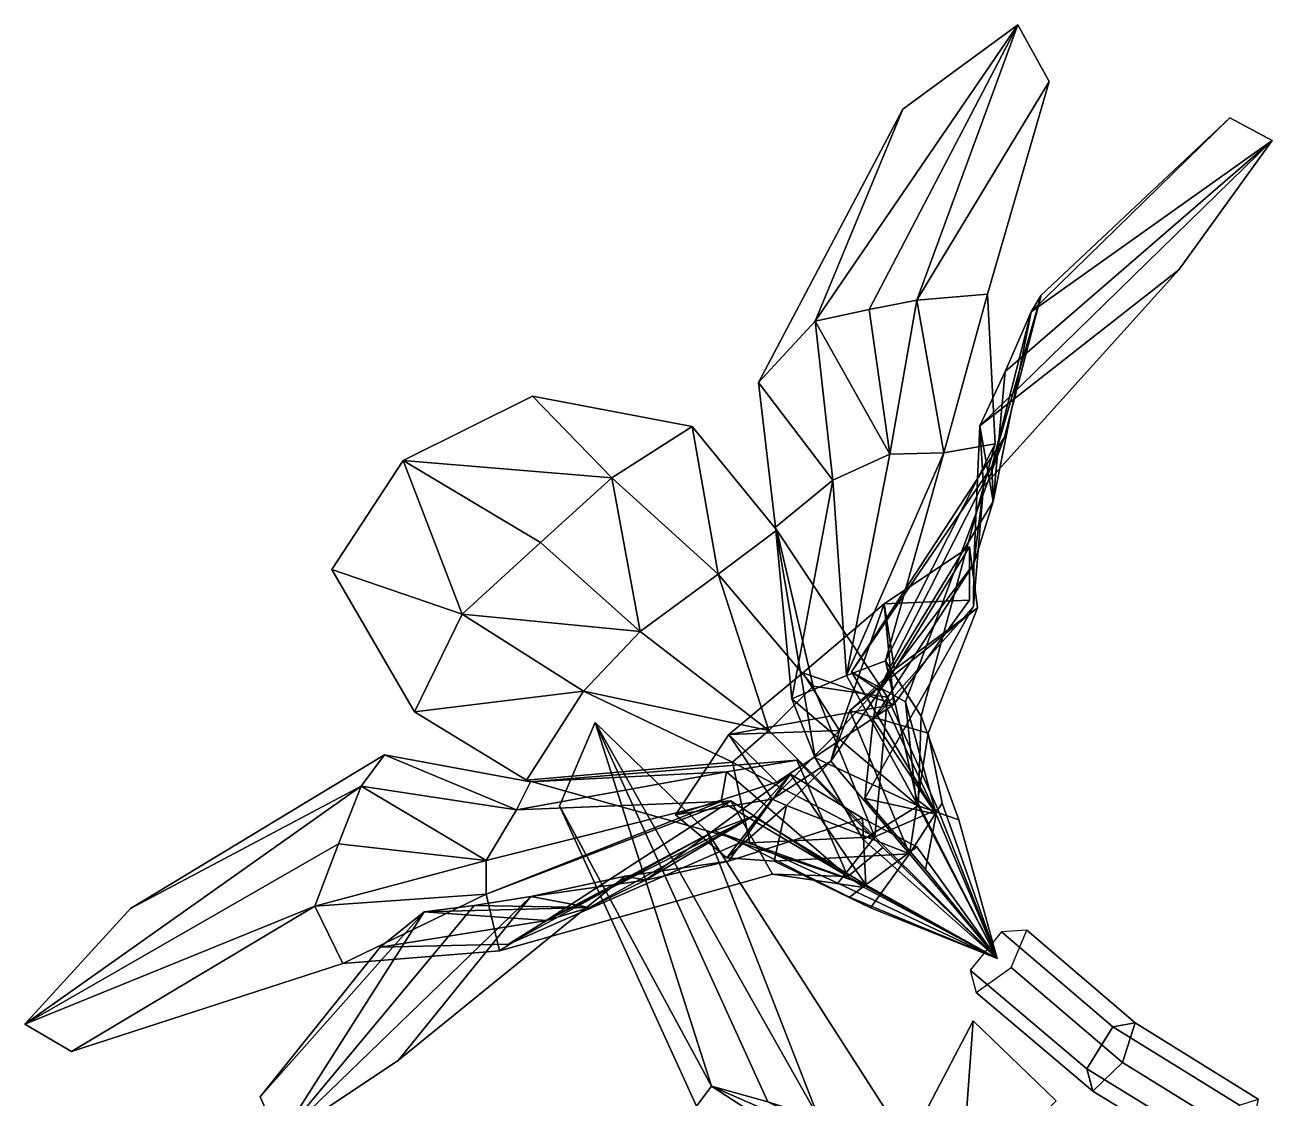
# Model space of a CAD drawing. Header units: metres. Extents: x -488 to 282, y -579 to 399.
# Drawn here: x -487.9 to -406.6, y -13.2 to 56.8 of the extents above; entities that cross this region are included whole.
import ezdxf

# ---------------------------------------------------------------- set-up
doc = ezdxf.new("R2010")
doc.units = ezdxf.units.M

msp = doc.modelspace()

# ---------------------------------------------------------------- linework, layer by layer
at = {"layer": 'coreopsi_1Pdcel', "color": 3}
for points in [[(-417.0065, -8.5533, 299.7648), (-424.2728, -2.3645, 303.8285), (-426.3197, -4.8589, 303.96), (-418.7133, -11.2945, 299.7274)], [(-415.5717, -8.2925, 302.6461), (-422.629, -2.2555, 306.606), (-424.2728, -2.3645, 303.8285), (-417.0065, -8.5533, 299.7648)], [(-416.3784, -10.8701, 304.4165), (-423.6447, -4.6814, 308.4801), (-422.629, -2.2555, 306.606), (-415.5717, -8.2925, 302.6461)], [(-418.7133, -11.2945, 299.7274), (-426.3197, -4.8589, 303.96), (-425.9257, -6.3124, 306.8783), (-418.3192, -12.748, 302.6457)], [(-418.3192, -12.748, 302.6457), (-425.9257, -6.3124, 306.8783), (-423.6447, -4.6814, 308.4801), (-416.3784, -10.8701, 304.4165)], [(-408.748, -13.656, 296.1081), (-417.0065, -8.5533, 299.7648), (-418.7133, -11.2945, 299.7274), (-410.0752, -16.5941, 295.9214)], [(-407.5464, -13.2743, 299.0812), (-415.5717, -8.2925, 302.6461), (-417.0065, -8.5533, 299.7648), (-408.748, -13.656, 296.1081)], [(-408.1198, -15.9729, 300.7597), (-416.3784, -10.8701, 304.4165), (-415.5717, -8.2925, 302.6461), (-407.5464, -13.2743, 299.0812)], [(-410.0752, -16.5941, 295.9214), (-418.7133, -11.2945, 299.7274), (-418.3192, -12.748, 302.6457), (-409.6811, -18.0477, 298.8397)], [(-409.6811, -18.0477, 298.8397), (-418.3192, -12.748, 302.6457), (-416.3784, -10.8701, 304.4165), (-408.1198, -15.9729, 300.7597)]]:
    msp.add_3dface(points, dxfattribs=at)
at = {"layer": 'coreopsi_1Petal1', "color": 3}
for points in [[(-423.2028, 56.7692, 285.8899), (-430.7192, 51.274, 281.9578), (-436.4217, 37.4466, 293.6764)], [(-423.2028, 56.7692, 285.8899), (-436.4217, 37.4466, 293.6764), (-430.7192, 51.274, 281.9578)], [(-423.2028, 56.7692, 285.8899), (-436.4217, 37.4466, 293.6764), (-432.9017, 38.2132, 299.6375)], [(-423.2028, 56.7692, 285.8899), (-432.9017, 38.2132, 299.6375), (-436.4217, 37.4466, 293.6764)], [(-432.9017, 38.2132, 299.6375), (-429.8035, 38.8202, 305.0856), (-423.2028, 56.7692, 285.8899)], [(-432.9017, 38.2132, 299.6375), (-423.2028, 56.7692, 285.8899), (-429.8035, 38.8202, 305.0856)], [(-429.8035, 38.8202, 305.0856), (-421.1619, 53.08629, 296.2701), (-423.2028, 56.7692, 285.8899)], [(-429.8035, 38.8202, 305.0856), (-423.2028, 56.7692, 285.8899), (-421.1619, 53.08629, 296.2701)], [(-425.1906, 39.2188, 309.3531), (-421.1619, 53.08629, 296.2701), (-429.8035, 38.8202, 305.0856)], [(-425.1906, 39.2188, 309.3531), (-429.8035, 38.8202, 305.0856), (-421.1619, 53.08629, 296.2701)], [(-436.4217, 37.4466, 293.6764), (-430.7192, 51.274, 281.9578), (-440.1115, 33.4654, 288.8551)], [(-436.4217, 37.4466, 293.6764), (-440.1115, 33.4654, 288.8551), (-430.7192, 51.274, 281.9578)], [(-422.3357, 38.06562, 321.2559), (-409.3899, 50.705, 327.0605), (-421.697, 39.1455, 314.1049)], [(-422.3357, 38.06562, 321.2559), (-421.697, 39.1455, 314.1049), (-409.3899, 50.705, 327.0605)], [(-406.6357, 49.227, 336.6722), (-409.3899, 50.705, 327.0605), (-422.3357, 38.06562, 321.2559)], [(-406.6357, 49.227, 336.6722), (-422.3357, 38.06562, 321.2559), (-409.3899, 50.705, 327.0605)], [(-425.6993, 30.6233, 331.7036), (-412.7218, 40.8059, 340.8582), (-406.6357, 49.227, 336.6722)], [(-425.6993, 30.6233, 331.7036), (-406.6357, 49.227, 336.6722), (-412.7218, 40.8059, 340.8582)], [(-424.0472, 34.1821, 326.7787), (-425.6993, 30.6233, 331.7036), (-406.6357, 49.227, 336.6722)], [(-424.0472, 34.1821, 326.7787), (-406.6357, 49.227, 336.6722), (-425.6993, 30.6233, 331.7036)], [(-406.6357, 49.227, 336.6722), (-422.3357, 38.06562, 321.2559), (-424.0472, 34.1821, 326.7787)], [(-406.6357, 49.227, 336.6722), (-424.0472, 34.1821, 326.7787), (-422.3357, 38.06562, 321.2559)], [(-425.4578, 26.6835, 336.6096), (-412.7218, 40.8059, 340.8582), (-425.6993, 30.6233, 331.7036)], [(-425.4578, 26.6835, 336.6096), (-425.6993, 30.6233, 331.7036), (-412.7218, 40.8059, 340.8582)], [(-428.041, 28.8637, 306.7337), (-425.1906, 39.2188, 309.3531), (-429.8035, 38.8202, 305.0856)], [(-428.041, 28.8637, 306.7337), (-429.8035, 38.8202, 305.0856), (-425.1906, 39.2188, 309.3531)], [(-424.6801, 29.4619, 310.1498), (-425.1906, 39.2188, 309.3531), (-428.041, 28.8637, 306.7337)], [(-424.6801, 29.4619, 310.1498), (-428.041, 28.8637, 306.7337), (-425.1906, 39.2188, 309.3531)], [(-424.8972, 27.9871, 317.0916), (-421.697, 39.1455, 314.1049), (-424.0873, 29.8952, 310.4072)], [(-424.8972, 27.9871, 317.0916), (-424.0873, 29.8952, 310.4072), (-421.697, 39.1455, 314.1049)], [(-422.3357, 38.06562, 321.2559), (-421.697, 39.1455, 314.1049), (-424.8972, 27.9871, 317.0916)], [(-422.3357, 38.06562, 321.2559), (-424.8972, 27.9871, 317.0916), (-421.697, 39.1455, 314.1049)], [(-431.5477, 28.7755, 301.4601), (-429.8035, 38.8202, 305.0856), (-432.9017, 38.2132, 299.6375)], [(-431.5477, 28.7755, 301.4601), (-432.9017, 38.2132, 299.6375), (-429.8035, 38.8202, 305.0856)], [(-431.5477, 28.7755, 301.4601), (-428.041, 28.8637, 306.7337), (-429.8035, 38.8202, 305.0856)], [(-431.5477, 28.7755, 301.4601), (-429.8035, 38.8202, 305.0856), (-428.041, 28.8637, 306.7337)], [(-436.4217, 37.4466, 293.6764), (-440.1115, 33.4654, 288.8551), (-435.2707, 27.08437, 297.7724)], [(-436.4217, 37.4466, 293.6764), (-435.2707, 27.08437, 297.7724), (-440.1115, 33.4654, 288.8551)], [(-432.9017, 38.2132, 299.6375), (-436.4217, 37.4466, 293.6764), (-431.5477, 28.7755, 301.4601)], [(-432.9017, 38.2132, 299.6375), (-431.5477, 28.7755, 301.4601), (-436.4217, 37.4466, 293.6764)], [(-436.4217, 37.4466, 293.6764), (-435.2707, 27.08437, 297.7724), (-431.5477, 28.7755, 301.4601)], [(-436.4217, 37.4466, 293.6764), (-431.5477, 28.7755, 301.4601), (-435.2707, 27.08437, 297.7724)], [(-422.3357, 38.06562, 321.2559), (-424.8972, 27.9871, 317.0916), (-424.8129, 25.7094, 322.1041)], [(-422.3357, 38.06562, 321.2559), (-424.8129, 25.7094, 322.1041), (-424.8972, 27.9871, 317.0916)], [(-424.0472, 34.1821, 326.7787), (-422.3357, 38.06562, 321.2559), (-424.8129, 25.7094, 322.1041)], [(-424.0472, 34.1821, 326.7787), (-424.8129, 25.7094, 322.1041), (-422.3357, 38.06562, 321.2559)], [(-424.8129, 25.7094, 322.1041), (-425.6993, 30.6233, 331.7036), (-424.0472, 34.1821, 326.7787)], [(-424.8129, 25.7094, 322.1041), (-424.0472, 34.1821, 326.7787), (-425.6993, 30.6233, 331.7036)], [(-435.2707, 27.08437, 297.7724), (-440.1115, 33.4654, 288.8551), (-439.0202, 24.03653, 292.7097)], [(-435.2707, 27.08437, 297.7724), (-439.0202, 24.03653, 292.7097), (-440.1115, 33.4654, 288.8551)], [(-449.6802, 27.2438, 289.9094), (-454.8439, 32.5642, 272.5617), (-463.2808, 28.3734, 266.5009)], [(-449.6802, 27.2438, 289.9094), (-463.2808, 28.3734, 266.5009), (-454.8439, 32.5642, 272.5617)], [(-444.4406, 30.593, 288.9198), (-454.8439, 32.5642, 272.5617), (-449.6802, 27.2438, 289.9094)], [(-444.4406, 30.593, 288.9198), (-449.6802, 27.2438, 289.9094), (-454.8439, 32.5642, 272.5617)], [(-442.7398, 20.956, 294.0625), (-444.4406, 30.593, 288.9198), (-449.6802, 27.2438, 289.9094)], [(-442.7398, 20.956, 294.0625), (-449.6802, 27.2438, 289.9094), (-444.4406, 30.593, 288.9198)], [(-438.9194, 23.8294, 293.3763), (-444.4406, 30.593, 288.9198), (-442.7398, 20.956, 294.0625)], [(-438.9194, 23.8294, 293.3763), (-442.7398, 20.956, 294.0625), (-444.4406, 30.593, 288.9198)], [(-426.0772, 21.6412, 326.791), (-425.4578, 26.6835, 336.6096), (-425.6993, 30.6233, 331.7036)], [(-426.0772, 21.6412, 326.791), (-425.6993, 30.6233, 331.7036), (-425.4578, 26.6835, 336.6096)], [(-424.8129, 25.7094, 322.1041), (-426.0772, 21.6412, 326.791), (-425.6993, 30.6233, 331.7036)], [(-424.8129, 25.7094, 322.1041), (-425.6993, 30.6233, 331.7036), (-426.0772, 21.6412, 326.791)], [(-434.0555, 14.5858, 311.2493), (-424.0873, 29.8952, 310.4072), (-430.5445, 12.6375, 307.42)], [(-434.0555, 14.5858, 311.2493), (-430.5445, 12.6375, 307.42), (-424.0873, 29.8952, 310.4072)], [(-424.8972, 27.9871, 317.0916), (-424.0873, 29.8952, 310.4072), (-434.0555, 14.5858, 311.2493)], [(-424.8972, 27.9871, 317.0916), (-434.0555, 14.5858, 311.2493), (-424.0873, 29.8952, 310.4072)], [(-429.515, 11.7064, 314.1926), (-424.6801, 29.4619, 310.1498), (-431.8493, 15.3203, 311.3502)], [(-429.515, 11.7064, 314.1926), (-431.8493, 15.3203, 311.3502), (-424.6801, 29.4619, 310.1498)], [(-431.8493, 15.3203, 311.3502), (-424.6801, 29.4619, 310.1498), (-428.041, 28.8637, 306.7337)], [(-431.8493, 15.3203, 311.3502), (-428.041, 28.8637, 306.7337), (-424.6801, 29.4619, 310.1498)], [(-431.5477, 28.7755, 301.4601), (-435.2707, 27.08437, 297.7724), (-434.3799, 14.3629, 308.2725)], [(-431.5477, 28.7755, 301.4601), (-434.3799, 14.3629, 308.2725), (-435.2707, 27.08437, 297.7724)], [(-431.8493, 15.3203, 311.3502), (-428.041, 28.8637, 306.7337), (-434.3799, 14.3629, 308.2725)], [(-431.8493, 15.3203, 311.3502), (-434.3799, 14.3629, 308.2725), (-428.041, 28.8637, 306.7337)], [(-434.3799, 14.3629, 308.2725), (-428.041, 28.8637, 306.7337), (-431.5477, 28.7755, 301.4601)], [(-434.3799, 14.3629, 308.2725), (-431.5477, 28.7755, 301.4601), (-428.041, 28.8637, 306.7337)], [(-463.2808, 28.3734, 266.5009), (-467.9478, 21.2763, 271.9786), (-459.4439, 18.3498, 288.7166)], [(-463.2808, 28.3734, 266.5009), (-459.4439, 18.3498, 288.7166), (-467.9478, 21.2763, 271.9786)], [(-454.3219, 23.03666, 289.2747), (-449.6802, 27.2438, 289.9094), (-463.2808, 28.3734, 266.5009)], [(-454.3219, 23.03666, 289.2747), (-463.2808, 28.3734, 266.5009), (-449.6802, 27.2438, 289.9094)], [(-463.2808, 28.3734, 266.5009), (-459.4439, 18.3498, 288.7166), (-454.3219, 23.03666, 289.2747)], [(-463.2808, 28.3734, 266.5009), (-454.3219, 23.03666, 289.2747), (-459.4439, 18.3498, 288.7166)], [(-432.2873, 13.4102, 314.6869), (-424.8972, 27.9871, 317.0916), (-434.0555, 14.5858, 311.2493)], [(-432.2873, 13.4102, 314.6869), (-434.0555, 14.5858, 311.2493), (-424.8972, 27.9871, 317.0916)], [(-424.8129, 25.7094, 322.1041), (-424.8972, 27.9871, 317.0916), (-432.2873, 13.4102, 314.6869)], [(-424.8129, 25.7094, 322.1041), (-432.2873, 13.4102, 314.6869), (-424.8972, 27.9871, 317.0916)], [(-447.8402, 17.232, 293.5781), (-449.6802, 27.2438, 289.9094), (-454.3219, 23.03666, 289.2747)], [(-447.8402, 17.232, 293.5781), (-454.3219, 23.03666, 289.2747), (-449.6802, 27.2438, 289.9094)], [(-447.8402, 17.232, 293.5781), (-442.7398, 20.956, 294.0625), (-449.6802, 27.2438, 289.9094)], [(-447.8402, 17.232, 293.5781), (-449.6802, 27.2438, 289.9094), (-442.7398, 20.956, 294.0625)], [(-435.2707, 27.08437, 297.7724), (-439.0202, 24.03653, 292.7097), (-437.9438, 12.8401, 307.1297)], [(-435.2707, 27.08437, 297.7724), (-437.9438, 12.8401, 307.1297), (-439.0202, 24.03653, 292.7097)], [(-434.3799, 14.3629, 308.2725), (-435.2707, 27.08437, 297.7724), (-437.9438, 12.8401, 307.1297)], [(-434.3799, 14.3629, 308.2725), (-437.9438, 12.8401, 307.1297), (-435.2707, 27.08437, 297.7724)], [(-426.1048, 18.8599, 330.739), (-425.4578, 26.6835, 336.6096), (-426.0772, 21.6412, 326.791)], [(-426.1048, 18.8599, 330.739), (-426.0772, 21.6412, 326.791), (-425.4578, 26.6835, 336.6096)], [(-432.2873, 13.4102, 314.6869), (-426.0772, 21.6412, 326.791), (-424.8129, 25.7094, 322.1041)], [(-432.2873, 13.4102, 314.6869), (-424.8129, 25.7094, 322.1041), (-426.0772, 21.6412, 326.791)], [(-436.5606, 13.6534, 305.3641), (-438.9194, 23.8294, 293.3763), (-442.7398, 20.956, 294.0625)], [(-436.5606, 13.6534, 305.3641), (-442.7398, 20.956, 294.0625), (-438.9194, 23.8294, 293.3763)], [(-437.9438, 12.8401, 307.1297), (-439.0202, 24.03653, 292.7097), (-436.4224, 8.9849, 303.4406)], [(-437.9438, 12.8401, 307.1297), (-436.4224, 8.9849, 303.4406), (-439.0202, 24.03653, 292.7097)], [(-431.7078, 12.938, 306.9538), (-438.9194, 23.8294, 293.3763), (-436.5606, 13.6534, 305.3641)], [(-431.7078, 12.938, 306.9538), (-436.5606, 13.6534, 305.3641), (-438.9194, 23.8294, 293.3763)], [(-454.3219, 23.03666, 289.2747), (-459.4439, 18.3498, 288.7166), (-447.8402, 17.232, 293.5781)], [(-454.3219, 23.03666, 289.2747), (-447.8402, 17.232, 293.5781), (-459.4439, 18.3498, 288.7166)], [(-431.9353, 19.03755, 343.7327), (-426.362, 19.2738, 361.8965), (-426.369, 22.7376, 340.898)], [(-431.9353, 19.03755, 343.7327), (-426.369, 22.7376, 340.898), (-426.362, 19.2738, 361.8965)], [(-431.9353, 19.03755, 343.7327), (-426.369, 22.7376, 340.898), (-431.244, 14.751, 333.4067)], [(-431.9353, 19.03755, 343.7327), (-431.244, 14.751, 333.4067), (-426.369, 22.7376, 340.898)], [(-431.244, 14.751, 333.4067), (-426.369, 22.7376, 340.898), (-425.8502, 18.767, 331.4683)], [(-431.244, 14.751, 333.4067), (-425.8502, 18.767, 331.4683), (-426.369, 22.7376, 340.898)], [(-459.4439, 18.3498, 288.7166), (-467.9478, 21.2763, 271.9786), (-462.5514, 11.9961, 290.355)], [(-459.4439, 18.3498, 288.7166), (-462.5514, 11.9961, 290.355), (-467.9478, 21.2763, 271.9786)], [(-432.6433, 11.4628, 318.2748), (-426.0772, 21.6412, 326.791), (-432.2873, 13.4102, 314.6869)], [(-432.6433, 11.4628, 318.2748), (-432.2873, 13.4102, 314.6869), (-426.0772, 21.6412, 326.791)], [(-432.6433, 11.4628, 318.2748), (-426.1048, 18.8599, 330.739), (-426.0772, 21.6412, 326.791)], [(-432.6433, 11.4628, 318.2748), (-426.0772, 21.6412, 326.791), (-426.1048, 18.8599, 330.739)], [(-439.4422, 10.7762, 305.8234), (-442.7398, 20.956, 294.0625), (-447.8402, 17.232, 293.5781)], [(-439.4422, 10.7762, 305.8234), (-447.8402, 17.232, 293.5781), (-442.7398, 20.956, 294.0625)], [(-436.5606, 13.6534, 305.3641), (-442.7398, 20.956, 294.0625), (-439.4422, 10.7762, 305.8234)], [(-436.5606, 13.6534, 305.3641), (-439.4422, 10.7762, 305.8234), (-442.7398, 20.956, 294.0625)], [(-437.2301, 14.5372, 343.2586), (-431.9353, 19.03755, 343.7327), (-434.84, 10.7673, 334.6389)], [(-437.2301, 14.5372, 343.2586), (-434.84, 10.7673, 334.6389), (-431.9353, 19.03755, 343.7327)], [(-431.3014, 12.4707, 367.5068), (-431.9353, 19.03755, 343.7327), (-437.2301, 14.5372, 343.2586)], [(-431.3014, 12.4707, 367.5068), (-437.2301, 14.5372, 343.2586), (-431.9353, 19.03755, 343.7327)], [(-431.9353, 19.03755, 343.7327), (-431.244, 14.751, 333.4067), (-434.84, 10.7673, 334.6389)], [(-431.9353, 19.03755, 343.7327), (-434.84, 10.7673, 334.6389), (-431.244, 14.751, 333.4067)], [(-434.1584, 12.07113, 316.616), (-425.8502, 18.767, 331.4683), (-429.0609, 10.5978, 314.994)], [(-434.1584, 12.07113, 316.616), (-429.0609, 10.5978, 314.994), (-425.8502, 18.767, 331.4683)], [(-431.244, 14.751, 333.4067), (-425.8502, 18.767, 331.4683), (-434.1584, 12.07113, 316.616)], [(-431.244, 14.751, 333.4067), (-434.1584, 12.07113, 316.616), (-425.8502, 18.767, 331.4683)], [(-433.1778, 6.3423, 318.5628), (-426.1048, 18.8599, 330.739), (-432.6433, 11.4628, 318.2748)], [(-433.1778, 6.3423, 318.5628), (-432.6433, 11.4628, 318.2748), (-426.1048, 18.8599, 330.739)], [(-431.3014, 12.4707, 367.5068), (-426.362, 19.2738, 361.8965), (-431.9353, 19.03755, 343.7327)], [(-431.3014, 12.4707, 367.5068), (-431.9353, 19.03755, 343.7327), (-426.362, 19.2738, 361.8965)], [(-459.4439, 18.3498, 288.7166), (-462.5514, 11.9961, 290.355), (-451.5226, 13.3415, 294.8524)], [(-459.4439, 18.3498, 288.7166), (-451.5226, 13.3415, 294.8524), (-462.5514, 11.9961, 290.355)], [(-459.4439, 18.3498, 288.7166), (-451.5226, 13.3415, 294.8524), (-447.8402, 17.232, 293.5781)], [(-459.4439, 18.3498, 288.7166), (-447.8402, 17.232, 293.5781), (-451.5226, 13.3415, 294.8524)], [(-447.8402, 17.232, 293.5781), (-451.5226, 13.3415, 294.8524), (-439.4422, 10.7762, 305.8234)], [(-447.8402, 17.232, 293.5781), (-439.4422, 10.7762, 305.8234), (-451.5226, 13.3415, 294.8524)], [(-435.4028, 8.7675, 318.5816), (-431.244, 14.751, 333.4067), (-434.1584, 12.07113, 316.616)], [(-435.4028, 8.7675, 318.5816), (-434.1584, 12.07113, 316.616), (-431.244, 14.751, 333.4067)], [(-434.84, 10.7673, 334.6389), (-431.244, 14.751, 333.4067), (-435.4028, 8.7675, 318.5816)], [(-434.84, 10.7673, 334.6389), (-435.4028, 8.7675, 318.5816), (-431.244, 14.751, 333.4067)], [(-429.7073, 5.8563, 307.0768), (-431.8493, 15.3203, 311.3502), (-434.3799, 14.3629, 308.2725)], [(-429.7073, 5.8563, 307.0768), (-434.3799, 14.3629, 308.2725), (-431.8493, 15.3203, 311.3502)], [(-429.7073, 5.8563, 307.0768), (-429.515, 11.7064, 314.1926), (-431.8493, 15.3203, 311.3502)], [(-429.7073, 5.8563, 307.0768), (-431.8493, 15.3203, 311.3502), (-429.515, 11.7064, 314.1926)], [(-434.84, 10.7673, 334.6389), (-442.0446, 10.5165, 342.7081), (-437.2301, 14.5372, 343.2586)], [(-434.84, 10.7673, 334.6389), (-437.2301, 14.5372, 343.2586), (-442.0446, 10.5165, 342.7081)], [(-437.2301, 14.5372, 343.2586), (-442.0446, 10.5165, 342.7081), (-431.3014, 12.4707, 367.5068)], [(-437.2301, 14.5372, 343.2586), (-431.3014, 12.4707, 367.5068), (-442.0446, 10.5165, 342.7081)], [(-434.3799, 14.3629, 308.2725), (-437.9438, 12.8401, 307.1297), (-429.7073, 5.8563, 307.0768)], [(-434.3799, 14.3629, 308.2725), (-429.7073, 5.8563, 307.0768), (-437.9438, 12.8401, 307.1297)], [(-432.2873, 13.4102, 314.6869), (-434.0555, 14.5858, 311.2493), (-428.5352, 5.3227, 310.6696)], [(-432.2873, 13.4102, 314.6869), (-428.5352, 5.3227, 310.6696), (-434.0555, 14.5858, 311.2493)], [(-434.0555, 14.5858, 311.2493), (-430.5445, 12.6375, 307.42), (-428.5352, 5.3227, 310.6696)], [(-434.0555, 14.5858, 311.2493), (-428.5352, 5.3227, 310.6696), (-430.5445, 12.6375, 307.42)], [(-451.5226, 13.3415, 294.8524), (-462.5514, 11.9961, 290.355), (-455.2483, 7.5253, 295.9792)], [(-451.5226, 13.3415, 294.8524), (-455.2483, 7.5253, 295.9792), (-462.5514, 11.9961, 290.355)], [(-451.5226, 13.3415, 294.8524), (-455.2483, 7.5253, 295.9792), (-441.823, 8.699, 308.342)], [(-451.5226, 13.3415, 294.8524), (-441.823, 8.699, 308.342), (-455.2483, 7.5253, 295.9792)], [(-439.4422, 10.7762, 305.8234), (-451.5226, 13.3415, 294.8524), (-441.823, 8.699, 308.342)], [(-439.4422, 10.7762, 305.8234), (-441.823, 8.699, 308.342), (-451.5226, 13.3415, 294.8524)], [(-432.5428, 3.8473, 305.705), (-436.5606, 13.6534, 305.3641), (-439.4422, 10.7762, 305.8234)], [(-432.5428, 3.8473, 305.705), (-439.4422, 10.7762, 305.8234), (-436.5606, 13.6534, 305.3641)], [(-432.5428, 3.8473, 305.705), (-431.7078, 12.938, 306.9538), (-436.5606, 13.6534, 305.3641)], [(-432.5428, 3.8473, 305.705), (-436.5606, 13.6534, 305.3641), (-431.7078, 12.938, 306.9538)], [(-428.5352, 5.3227, 310.6696), (-432.6433, 11.4628, 318.2748), (-432.2873, 13.4102, 314.6869)], [(-428.5352, 5.3227, 310.6696), (-432.2873, 13.4102, 314.6869), (-432.6433, 11.4628, 318.2748)], [(-442.0446, 10.5165, 342.7081), (-438.9343, 7.4121, 361.0547), (-431.3014, 12.4707, 367.5068)], [(-442.0446, 10.5165, 342.7081), (-431.3014, 12.4707, 367.5068), (-438.9343, 7.4121, 361.0547)], [(-437.9438, 12.8401, 307.1297), (-436.4224, 8.9849, 303.4406), (-429.7073, 5.8563, 307.0768)], [(-437.9438, 12.8401, 307.1297), (-429.7073, 5.8563, 307.0768), (-436.4224, 8.9849, 303.4406)], [(-428.4247, 5.6494, 306.2687), (-431.7078, 12.938, 306.9538), (-432.5428, 3.8473, 305.705)], [(-428.4247, 5.6494, 306.2687), (-432.5428, 3.8473, 305.705), (-431.7078, 12.938, 306.9538)], [(-428.5352, 5.3227, 310.6696), (-430.5445, 12.6375, 307.42), (-429.8563, 6.3135, 306.396)], [(-428.5352, 5.3227, 310.6696), (-429.8563, 6.3135, 306.396), (-430.5445, 12.6375, 307.42)], [(-435.4028, 8.7675, 318.5816), (-434.1584, 12.07113, 316.616), (-430.2802, 2.7222, 312.8511)], [(-435.4028, 8.7675, 318.5816), (-430.2802, 2.7222, 312.8511), (-434.1584, 12.07113, 316.616)], [(-434.1584, 12.07113, 316.616), (-429.0609, 10.5978, 314.994), (-430.2802, 2.7222, 312.8511)], [(-434.1584, 12.07113, 316.616), (-430.2802, 2.7222, 312.8511), (-429.0609, 10.5978, 314.994)], [(-428.5352, 5.3227, 310.6696), (-433.1778, 6.3423, 318.5628), (-432.6433, 11.4628, 318.2748)], [(-428.5352, 5.3227, 310.6696), (-432.6433, 11.4628, 318.2748), (-433.1778, 6.3423, 318.5628)], [(-427.0573, 4.9471, 310.637), (-429.515, 11.7064, 314.1926), (-429.7073, 5.8563, 307.0768)], [(-427.0573, 4.9471, 310.637), (-429.7073, 5.8563, 307.0768), (-429.515, 11.7064, 314.1926)], [(-450.7708, 11.2841, 320.556), (-453.0872, 5.8655, 311.1751), (-443.1781, -12.4128, 309.967)], [(-450.7708, 11.2841, 320.556), (-443.1781, -12.4128, 309.967), (-453.0872, 5.8655, 311.1751)], [(-436.1883, -14.5131, 322.5369), (-443.48, 4.2038, 327.4453), (-450.7708, 11.2841, 320.556)], [(-436.1883, -14.5131, 322.5369), (-450.7708, 11.2841, 320.556), (-443.48, 4.2038, 327.4453)], [(-439.5189, -13.4421, 316.5876), (-436.1883, -14.5131, 322.5369), (-450.7708, 11.2841, 320.556)], [(-439.5189, -13.4421, 316.5876), (-450.7708, 11.2841, 320.556), (-436.1883, -14.5131, 322.5369)], [(-450.7708, 11.2841, 320.556), (-443.1781, -12.4128, 309.967), (-439.5189, -13.4421, 316.5876)], [(-450.7708, 11.2841, 320.556), (-439.5189, -13.4421, 316.5876), (-443.1781, -12.4128, 309.967)], [(-434.84, 10.7673, 334.6389), (-439.2359, 6.2831, 333.8118), (-442.0446, 10.5165, 342.7081)], [(-434.84, 10.7673, 334.6389), (-442.0446, 10.5165, 342.7081), (-439.2359, 6.2831, 333.8118)], [(-439.4422, 10.7762, 305.8234), (-441.823, 8.699, 308.342), (-432.5428, 3.8473, 305.705)], [(-439.4422, 10.7762, 305.8234), (-432.5428, 3.8473, 305.705), (-441.823, 8.699, 308.342)], [(-435.4028, 8.7675, 318.5816), (-439.2359, 6.2831, 333.8118), (-434.84, 10.7673, 334.6389)], [(-435.4028, 8.7675, 318.5816), (-434.84, 10.7673, 334.6389), (-439.2359, 6.2831, 333.8118)], [(-430.2802, 2.7222, 312.8511), (-429.0609, 10.5978, 314.994), (-428.1369, 6.04197, 310.5324)], [(-430.2802, 2.7222, 312.8511), (-428.1369, 6.04197, 310.5324), (-429.0609, 10.5978, 314.994)], [(-445.5298, 5.2739, 342.8441), (-438.9343, 7.4121, 361.0547), (-442.0446, 10.5165, 342.7081)], [(-445.5298, 5.2739, 342.8441), (-442.0446, 10.5165, 342.7081), (-438.9343, 7.4121, 361.0547)], [(-439.2359, 6.2831, 333.8118), (-445.5298, 5.2739, 342.8441), (-442.0446, 10.5165, 342.7081)], [(-439.2359, 6.2831, 333.8118), (-442.0446, 10.5165, 342.7081), (-445.5298, 5.2739, 342.8441)], [(-464.5126, 9.1835, 295.1543), (-481.0564, -0.8295, 292.7583), (-466.0255, 7.137, 300.9139)], [(-464.5126, 9.1835, 295.1543), (-466.0255, 7.137, 300.9139), (-481.0564, -0.8295, 292.7583)], [(-455.8985, 5.5979, 301.0833), (-464.5126, 9.1835, 295.1543), (-466.0255, 7.137, 300.9139)], [(-455.8985, 5.5979, 301.0833), (-466.0255, 7.137, 300.9139), (-464.5126, 9.1835, 295.1543)], [(-454.9937, 7.4325, 296.7086), (-464.5126, 9.1835, 295.1543), (-455.8985, 5.5979, 301.0833)], [(-454.9937, 7.4325, 296.7086), (-455.8985, 5.5979, 301.0833), (-464.5126, 9.1835, 295.1543)], [(-429.7073, 5.8563, 307.0768), (-436.4224, 8.9849, 303.4406), (-433.2844, 3.6552, 305.2465)], [(-429.7073, 5.8563, 307.0768), (-433.2844, 3.6552, 305.2465), (-436.4224, 8.9849, 303.4406)], [(-441.823, 8.699, 308.342), (-455.2483, 7.5253, 295.9792), (-440.6936, 3.4521, 306.9344)], [(-441.823, 8.699, 308.342), (-440.6936, 3.4521, 306.9344), (-455.2483, 7.5253, 295.9792)], [(-437.6266, 8.8408, 303.8765), (-454.9937, 7.4325, 296.7086), (-442.2018, 8.08087, 306.1302)], [(-437.6266, 8.8408, 303.8765), (-442.2018, 8.08087, 306.1302), (-454.9937, 7.4325, 296.7086)], [(-434.2879, 1.2468, 307.8865), (-437.6266, 8.8408, 303.8765), (-442.2018, 8.08087, 306.1302)], [(-434.2879, 1.2468, 307.8865), (-442.2018, 8.08087, 306.1302), (-437.6266, 8.8408, 303.8765)], [(-441.823, 8.699, 308.342), (-440.6936, 3.4521, 306.9344), (-432.5428, 3.8473, 305.705)], [(-441.823, 8.699, 308.342), (-432.5428, 3.8473, 305.705), (-440.6936, 3.4521, 306.9344)], [(-438.2844, 5.8903, 319.041), (-439.2359, 6.2831, 333.8118), (-435.4028, 8.7675, 318.5816)], [(-438.2844, 5.8903, 319.041), (-435.4028, 8.7675, 318.5816), (-439.2359, 6.2831, 333.8118)], [(-430.2802, 2.7222, 312.8511), (-438.2844, 5.8903, 319.041), (-435.4028, 8.7675, 318.5816)], [(-430.2802, 2.7222, 312.8511), (-435.4028, 8.7675, 318.5816), (-438.2844, 5.8903, 319.041)], [(-432.0077, 3.1437, 304.4621), (-437.6266, 8.8408, 303.8765), (-434.2879, 1.2468, 307.8865)], [(-432.0077, 3.1437, 304.4621), (-434.2879, 1.2468, 307.8865), (-437.6266, 8.8408, 303.8765)], [(-442.2018, 8.08087, 306.1302), (-455.8985, 5.5979, 301.0833), (-442.5578, 6.1334, 309.7182)], [(-442.2018, 8.08087, 306.1302), (-442.5578, 6.1334, 309.7182), (-455.8985, 5.5979, 301.0833)], [(-442.2018, 8.08087, 306.1302), (-454.9937, 7.4325, 296.7086), (-455.8985, 5.5979, 301.0833)], [(-442.2018, 8.08087, 306.1302), (-455.8985, 5.5979, 301.0833), (-454.9937, 7.4325, 296.7086)], [(-440.4651, 5.1807, 316.1326), (-447.4958, 1.00825, 330.4867), (-438.0377, 7.93, 317.8282)], [(-440.4651, 5.1807, 316.1326), (-438.0377, 7.93, 317.8282), (-447.4958, 1.00825, 330.4867)], [(-447.4958, 1.00825, 330.4867), (-442.0783, 2.2559, 334.7378), (-438.0377, 7.93, 317.8282)], [(-447.4958, 1.00825, 330.4867), (-438.0377, 7.93, 317.8282), (-442.0783, 2.2559, 334.7378)], [(-434.2879, 1.2468, 307.8865), (-442.2018, 8.08087, 306.1302), (-442.5578, 6.1334, 309.7182)], [(-434.2879, 1.2468, 307.8865), (-442.5578, 6.1334, 309.7182), (-442.2018, 8.08087, 306.1302)], [(-438.0377, 7.93, 317.8282), (-442.0783, 2.2559, 334.7378), (-433.332, 5.065, 318.4879)], [(-438.0377, 7.93, 317.8282), (-433.332, 5.065, 318.4879), (-442.0783, 2.2559, 334.7378)], [(-440.4651, 5.1807, 316.1326), (-438.0377, 7.93, 317.8282), (-433.1158, 0.7132, 311.4794)], [(-440.4651, 5.1807, 316.1326), (-433.1158, 0.7132, 311.4794), (-438.0377, 7.93, 317.8282)], [(-438.0377, 7.93, 317.8282), (-433.332, 5.065, 318.4879), (-433.1158, 0.7132, 311.4794)], [(-438.0377, 7.93, 317.8282), (-433.1158, 0.7132, 311.4794), (-433.332, 5.065, 318.4879)], [(-466.0255, 7.137, 300.9139), (-481.0564, -0.8295, 292.7583), (-487.9466, -8.3829, 297.3354)], [(-466.0255, 7.137, 300.9139), (-487.9466, -8.3829, 297.3354), (-481.0564, -0.8295, 292.7583)], [(-467.5049, 3.3917, 305.7547), (-466.0255, 7.137, 300.9139), (-487.9466, -8.3829, 297.3354)], [(-467.5049, 3.3917, 305.7547), (-487.9466, -8.3829, 297.3354), (-466.0255, 7.137, 300.9139)], [(-457.8673, 2.2899, 306.1129), (-466.0255, 7.137, 300.9139), (-467.5049, 3.3917, 305.7547)], [(-457.8673, 2.2899, 306.1129), (-467.5049, 3.3917, 305.7547), (-466.0255, 7.137, 300.9139)], [(-457.8673, 2.2899, 306.1129), (-455.8985, 5.5979, 301.0833), (-466.0255, 7.137, 300.9139)], [(-457.8673, 2.2899, 306.1129), (-466.0255, 7.137, 300.9139), (-455.8985, 5.5979, 301.0833)], [(-442.5578, 6.1334, 309.7182), (-457.8693, 0.1054, 311.1674), (-441.9259, 6.1843, 313.7087)], [(-442.5578, 6.1334, 309.7182), (-441.9259, 6.1843, 313.7087), (-457.8693, 0.1054, 311.1674)], [(-457.8693, 0.1054, 311.1674), (-457.0112, -3.6028, 317.0403), (-441.9259, 6.1843, 313.7087)], [(-457.8693, 0.1054, 311.1674), (-441.9259, 6.1843, 313.7087), (-457.0112, -3.6028, 317.0403)], [(-457.8673, 2.2899, 306.1129), (-457.8693, 0.1054, 311.1674), (-442.5578, 6.1334, 309.7182)], [(-457.8673, 2.2899, 306.1129), (-442.5578, 6.1334, 309.7182), (-457.8693, 0.1054, 311.1674)], [(-442.5578, 6.1334, 309.7182), (-455.8985, 5.5979, 301.0833), (-457.8673, 2.2899, 306.1129)], [(-442.5578, 6.1334, 309.7182), (-457.8673, 2.2899, 306.1129), (-455.8985, 5.5979, 301.0833)], [(-441.9259, 6.1843, 313.7087), (-457.0112, -3.6028, 317.0403), (-439.21, 1.4124, 314.5084)], [(-441.9259, 6.1843, 313.7087), (-439.21, 1.4124, 314.5084), (-457.0112, -3.6028, 317.0403)], [(-443.1781, -12.4128, 309.967), (-453.0872, 5.8655, 311.1751), (-444.1512, -13.7131, 302.1768)], [(-443.1781, -12.4128, 309.967), (-444.1512, -13.7131, 302.1768), (-453.0872, 5.8655, 311.1751)], [(-442.1791, 2.463, 334.0712), (-445.5298, 5.2739, 342.8441), (-439.2359, 6.2831, 333.8118)], [(-442.1791, 2.463, 334.0712), (-439.2359, 6.2831, 333.8118), (-445.5298, 5.2739, 342.8441)], [(-442.5578, 6.1334, 309.7182), (-441.9259, 6.1843, 313.7087), (-434.2879, 1.2468, 307.8865)], [(-442.5578, 6.1334, 309.7182), (-434.2879, 1.2468, 307.8865), (-441.9259, 6.1843, 313.7087)], [(-438.2844, 5.8903, 319.041), (-442.1791, 2.463, 334.0712), (-439.2359, 6.2831, 333.8118)], [(-438.2844, 5.8903, 319.041), (-439.2359, 6.2831, 333.8118), (-442.1791, 2.463, 334.0712)], [(-439.0966, 2.2451, 315.4855), (-442.1791, 2.463, 334.0712), (-438.2844, 5.8903, 319.041)], [(-439.0966, 2.2451, 315.4855), (-438.2844, 5.8903, 319.041), (-442.1791, 2.463, 334.0712)], [(-441.9259, 6.1843, 313.7087), (-439.21, 1.4124, 314.5084), (-434.2879, 1.2468, 307.8865)], [(-441.9259, 6.1843, 313.7087), (-434.2879, 1.2468, 307.8865), (-439.21, 1.4124, 314.5084)], [(-430.2802, 2.7222, 312.8511), (-439.0966, 2.2451, 315.4855), (-438.2844, 5.8903, 319.041)], [(-430.2802, 2.7222, 312.8511), (-438.2844, 5.8903, 319.041), (-439.0966, 2.2451, 315.4855)], [(-429.7073, 5.8563, 307.0768), (-433.2844, 3.6552, 305.2465), (-424.5665, -4.1023, 305.9478)], [(-429.7073, 5.8563, 307.0768), (-424.5665, -4.1023, 305.9478), (-433.2844, 3.6552, 305.2465)], [(-429.2337, 1.7189, 313.3245), (-433.1778, 6.3423, 318.5628), (-428.5352, 5.3227, 310.6696)], [(-429.2337, 1.7189, 313.3245), (-428.5352, 5.3227, 310.6696), (-433.1778, 6.3423, 318.5628)], [(-430.2802, 2.7222, 312.8511), (-428.1369, 6.04197, 310.5324), (-424.5665, -4.1023, 305.9478)], [(-430.2802, 2.7222, 312.8511), (-424.5665, -4.1023, 305.9478), (-428.1369, 6.04197, 310.5324)], [(-428.5352, 5.3227, 310.6696), (-429.8563, 6.3135, 306.396), (-424.5665, -4.1023, 305.9478)], [(-428.5352, 5.3227, 310.6696), (-424.5665, -4.1023, 305.9478), (-429.8563, 6.3135, 306.396)], [(-424.5665, -4.1023, 305.9478), (-427.0573, 4.9471, 310.637), (-429.7073, 5.8563, 307.0768)], [(-424.5665, -4.1023, 305.9478), (-429.7073, 5.8563, 307.0768), (-427.0573, 4.9471, 310.637)], [(-442.9958, 4.2233, 313.0549), (-453.9347, -1.6245, 321.1406), (-440.4651, 5.1807, 316.1326)], [(-442.9958, 4.2233, 313.0549), (-440.4651, 5.1807, 316.1326), (-453.9347, -1.6245, 321.1406)], [(-440.4651, 5.1807, 316.1326), (-453.9347, -1.6245, 321.1406), (-451.1324, -0.7761, 326.7569)], [(-440.4651, 5.1807, 316.1326), (-451.1324, -0.7761, 326.7569), (-453.9347, -1.6245, 321.1406)], [(-451.1324, -0.7761, 326.7569), (-447.4958, 1.00825, 330.4867), (-440.4651, 5.1807, 316.1326)], [(-451.1324, -0.7761, 326.7569), (-440.4651, 5.1807, 316.1326), (-447.4958, 1.00825, 330.4867)], [(-433.1158, 0.7132, 311.4794), (-442.9958, 4.2233, 313.0549), (-440.4651, 5.1807, 316.1326)], [(-433.1158, 0.7132, 311.4794), (-440.4651, 5.1807, 316.1326), (-442.9958, 4.2233, 313.0549)], [(-433.1158, 0.7132, 311.4794), (-433.332, 5.065, 318.4879), (-429.7978, 3.1941, 313.4357)], [(-433.1158, 0.7132, 311.4794), (-429.7978, 3.1941, 313.4357), (-433.332, 5.065, 318.4879)], [(-424.5665, -4.1023, 305.9478), (-428.4247, 5.6494, 306.2687), (-432.5428, 3.8473, 305.705)], [(-424.5665, -4.1023, 305.9478), (-432.5428, 3.8473, 305.705), (-428.4247, 5.6494, 306.2687)], [(-424.5665, -4.1023, 305.9478), (-429.2337, 1.7189, 313.3245), (-428.5352, 5.3227, 310.6696)], [(-424.5665, -4.1023, 305.9478), (-428.5352, 5.3227, 310.6696), (-429.2337, 1.7189, 313.3245)], [(-441.2894, 3.4766, 308.2467), (-456.4184, -3.1695, 317.2977), (-442.9958, 4.2233, 313.0549)], [(-441.2894, 3.4766, 308.2467), (-442.9958, 4.2233, 313.0549), (-456.4184, -3.1695, 317.2977)], [(-442.9958, 4.2233, 313.0549), (-456.4184, -3.1695, 317.2977), (-453.9347, -1.6245, 321.1406)], [(-442.9958, 4.2233, 313.0549), (-453.9347, -1.6245, 321.1406), (-456.4184, -3.1695, 317.2977)], [(-431.9391, -13.7613, 327.9233), (-443.48, 4.2038, 327.4453), (-436.1883, -14.5131, 322.5369)], [(-431.9391, -13.7613, 327.9233), (-436.1883, -14.5131, 322.5369), (-443.48, 4.2038, 327.4453)], [(-433.1158, 0.7132, 311.4794), (-441.2894, 3.4766, 308.2467), (-442.9958, 4.2233, 313.0549)], [(-433.1158, 0.7132, 311.4794), (-442.9958, 4.2233, 313.0549), (-441.2894, 3.4766, 308.2467)], [(-487.9466, -8.3829, 297.3354), (-469.0435, -0.6781, 311.1934), (-467.5049, 3.3917, 305.7547)], [(-487.9466, -8.3829, 297.3354), (-467.5049, 3.3917, 305.7547), (-469.0435, -0.6781, 311.1934)], [(-467.5049, 3.3917, 305.7547), (-469.0435, -0.6781, 311.1934), (-457.8673, 2.2899, 306.1129)], [(-467.5049, 3.3917, 305.7547), (-457.8673, 2.2899, 306.1129), (-469.0435, -0.6781, 311.1934)], [(-434.1841, -0.0844, 307.1496), (-441.2894, 3.4766, 308.2467), (-433.1158, 0.7132, 311.4794)], [(-434.1841, -0.0844, 307.1496), (-433.1158, 0.7132, 311.4794), (-441.2894, 3.4766, 308.2467)], [(-432.5428, 3.8473, 305.705), (-440.6936, 3.4521, 306.9344), (-434.9453, 0.8073, 308.1498)], [(-432.5428, 3.8473, 305.705), (-434.9453, 0.8073, 308.1498), (-440.6936, 3.4521, 306.9344)], [(-432.5428, 3.8473, 305.705), (-434.9453, 0.8073, 308.1498), (-424.5665, -4.1023, 305.9478)], [(-432.5428, 3.8473, 305.705), (-424.5665, -4.1023, 305.9478), (-434.9453, 0.8073, 308.1498)], [(-432.8167, -0.7867, 311.5179), (-439.0966, 2.2451, 315.4855), (-430.2802, 2.7222, 312.8511)], [(-432.8167, -0.7867, 311.5179), (-430.2802, 2.7222, 312.8511), (-439.0966, 2.2451, 315.4855)], [(-424.5665, -4.1023, 305.9478), (-432.0077, 3.1437, 304.4621), (-434.2879, 1.2468, 307.8865)], [(-424.5665, -4.1023, 305.9478), (-434.2879, 1.2468, 307.8865), (-432.0077, 3.1437, 304.4621)], [(-433.1158, 0.7132, 311.4794), (-429.7978, 3.1941, 313.4357), (-424.5665, -4.1023, 305.9478)], [(-433.1158, 0.7132, 311.4794), (-424.5665, -4.1023, 305.9478), (-429.7978, 3.1941, 313.4357)], [(-424.5665, -4.1023, 305.9478), (-432.8167, -0.7867, 311.5179), (-430.2802, 2.7222, 312.8511)], [(-424.5665, -4.1023, 305.9478), (-430.2802, 2.7222, 312.8511), (-432.8167, -0.7867, 311.5179)], [(-469.0435, -0.6781, 311.1934), (-457.8693, 0.1054, 311.1674), (-457.8673, 2.2899, 306.1129)], [(-469.0435, -0.6781, 311.1934), (-457.8673, 2.2899, 306.1129), (-457.8693, 0.1054, 311.1674)], [(-447.4958, 1.00825, 330.4867), (-448.8088, 1.2683, 342.3979), (-442.0783, 2.2559, 334.7378)], [(-447.4958, 1.00825, 330.4867), (-442.0783, 2.2559, 334.7378), (-448.8088, 1.2683, 342.3979)], [(-454.9576, -0.05918, 338.7729), (-463.5906, -10.7239, 351.9173), (-448.8088, 1.2683, 342.3979)], [(-454.9576, -0.05918, 338.7729), (-448.8088, 1.2683, 342.3979), (-463.5906, -10.7239, 351.9173)], [(-454.9576, -0.05918, 338.7729), (-448.8088, 1.2683, 342.3979), (-447.4958, 1.00825, 330.4867)], [(-454.9576, -0.05918, 338.7729), (-447.4958, 1.00825, 330.4867), (-448.8088, 1.2683, 342.3979)], [(-454.9576, -0.05918, 338.7729), (-447.4958, 1.00825, 330.4867), (-451.1324, -0.7761, 326.7569)], [(-454.9576, -0.05918, 338.7729), (-451.1324, -0.7761, 326.7569), (-447.4958, 1.00825, 330.4867)], [(-434.2879, 1.2468, 307.8865), (-439.21, 1.4124, 314.5084), (-433.2259, 0.5357, 312.2862)], [(-434.2879, 1.2468, 307.8865), (-433.2259, 0.5357, 312.2862), (-439.21, 1.4124, 314.5084)], [(-434.2879, 1.2468, 307.8865), (-433.2259, 0.5357, 312.2862), (-424.5665, -4.1023, 305.9478)], [(-434.2879, 1.2468, 307.8865), (-424.5665, -4.1023, 305.9478), (-433.2259, 0.5357, 312.2862)], [(-469.0435, -0.6781, 311.1934), (-467.2233, -4.4116, 317.1481), (-457.8693, 0.1054, 311.1674)], [(-469.0435, -0.6781, 311.1934), (-457.8693, 0.1054, 311.1674), (-467.2233, -4.4116, 317.1481)], [(-457.8693, 0.1054, 311.1674), (-467.2233, -4.4116, 317.1481), (-457.0112, -3.6028, 317.0403)], [(-457.8693, 0.1054, 311.1674), (-457.0112, -3.6028, 317.0403), (-467.2233, -4.4116, 317.1481)], [(-424.5665, -4.1023, 305.9478), (-434.1841, -0.0844, 307.1496), (-433.1158, 0.7132, 311.4794)], [(-424.5665, -4.1023, 305.9478), (-433.1158, 0.7132, 311.4794), (-434.1841, -0.0844, 307.1496)], [(-487.9466, -8.3829, 297.3354), (-484.9199, -10.1548, 306.8146), (-469.0435, -0.6781, 311.1934)], [(-487.9466, -8.3829, 297.3354), (-469.0435, -0.6781, 311.1934), (-484.9199, -10.1548, 306.8146)], [(-469.0435, -0.6781, 311.1934), (-484.9199, -10.1548, 306.8146), (-467.2233, -4.4116, 317.1481)], [(-469.0435, -0.6781, 311.1934), (-467.2233, -4.4116, 317.1481), (-484.9199, -10.1548, 306.8146)], [(-471.3794, -15.9251, 348.1177), (-463.5906, -10.7239, 351.9173), (-454.9576, -0.05918, 338.7729)], [(-471.3794, -15.9251, 348.1177), (-454.9576, -0.05918, 338.7729), (-463.5906, -10.7239, 351.9173)], [(-471.3794, -15.9251, 348.1177), (-454.9576, -0.05918, 338.7729), (-458.6503, -0.6392, 332.8959)], [(-471.3794, -15.9251, 348.1177), (-458.6503, -0.6392, 332.8959), (-454.9576, -0.05918, 338.7729)], [(-458.6503, -0.6392, 332.8959), (-461.9213, -1.05979, 327.5319), (-471.3794, -15.9251, 348.1177)], [(-458.6503, -0.6392, 332.8959), (-471.3794, -15.9251, 348.1177), (-461.9213, -1.05979, 327.5319)], [(-451.1324, -0.7761, 326.7569), (-461.9213, -1.05979, 327.5319), (-458.6503, -0.6392, 332.8959)], [(-451.1324, -0.7761, 326.7569), (-458.6503, -0.6392, 332.8959), (-461.9213, -1.05979, 327.5319)], [(-451.1324, -0.7761, 326.7569), (-453.9347, -1.6245, 321.1406), (-461.9213, -1.05979, 327.5319)], [(-451.1324, -0.7761, 326.7569), (-461.9213, -1.05979, 327.5319), (-453.9347, -1.6245, 321.1406)], [(-458.6503, -0.6392, 332.8959), (-454.9576, -0.05918, 338.7729), (-451.1324, -0.7761, 326.7569)], [(-458.6503, -0.6392, 332.8959), (-451.1324, -0.7761, 326.7569), (-454.9576, -0.05918, 338.7729)], [(-464.7798, -3.3517, 322.4108), (-472.6163, -13.1099, 337.3463), (-461.9213, -1.05979, 327.5319)], [(-464.7798, -3.3517, 322.4108), (-461.9213, -1.05979, 327.5319), (-472.6163, -13.1099, 337.3463)], [(-461.9213, -1.05979, 327.5319), (-472.6163, -13.1099, 337.3463), (-471.3794, -15.9251, 348.1177)], [(-461.9213, -1.05979, 327.5319), (-471.3794, -15.9251, 348.1177), (-472.6163, -13.1099, 337.3463)], [(-453.9347, -1.6245, 321.1406), (-464.7798, -3.3517, 322.4108), (-461.9213, -1.05979, 327.5319)], [(-453.9347, -1.6245, 321.1406), (-461.9213, -1.05979, 327.5319), (-464.7798, -3.3517, 322.4108)], [(-456.4184, -3.1695, 317.2977), (-464.7798, -3.3517, 322.4108), (-453.9347, -1.6245, 321.1406)], [(-456.4184, -3.1695, 317.2977), (-453.9347, -1.6245, 321.1406), (-464.7798, -3.3517, 322.4108)], [(-426.9515, -19.4998, 336.8442), (-426.1188, -8.1666, 354.2975), (-429.0094, -13.6841, 331.8174)], [(-426.9515, -19.4998, 336.8442), (-429.0094, -13.6841, 331.8174), (-426.1188, -8.1666, 354.2975)], [(-420.7056, -13.3825, 362.435), (-426.1188, -8.1666, 354.2975), (-426.9515, -19.4998, 336.8442)], [(-420.7056, -13.3825, 362.435), (-426.9515, -19.4998, 336.8442), (-426.1188, -8.1666, 354.2975)], [(-443.1781, -12.4128, 309.967), (-444.1512, -13.7131, 302.1768), (-433.1703, -18.9419, 307.1451)], [(-443.1781, -12.4128, 309.967), (-433.1703, -18.9419, 307.1451), (-444.1512, -13.7131, 302.1768)], [(-443.1781, -12.4128, 309.967), (-433.1703, -18.9419, 307.1451), (-430.7289, -17.8845, 312.5624)], [(-443.1781, -12.4128, 309.967), (-430.7289, -17.8845, 312.5624), (-433.1703, -18.9419, 307.1451)], [(-439.5189, -13.4421, 316.5876), (-443.1781, -12.4128, 309.967), (-430.7289, -17.8845, 312.5624)], [(-439.5189, -13.4421, 316.5876), (-430.7289, -17.8845, 312.5624), (-443.1781, -12.4128, 309.967)]]:
    msp.add_3dface(points, dxfattribs=at)

doc.saveas('drawing.dxf')
